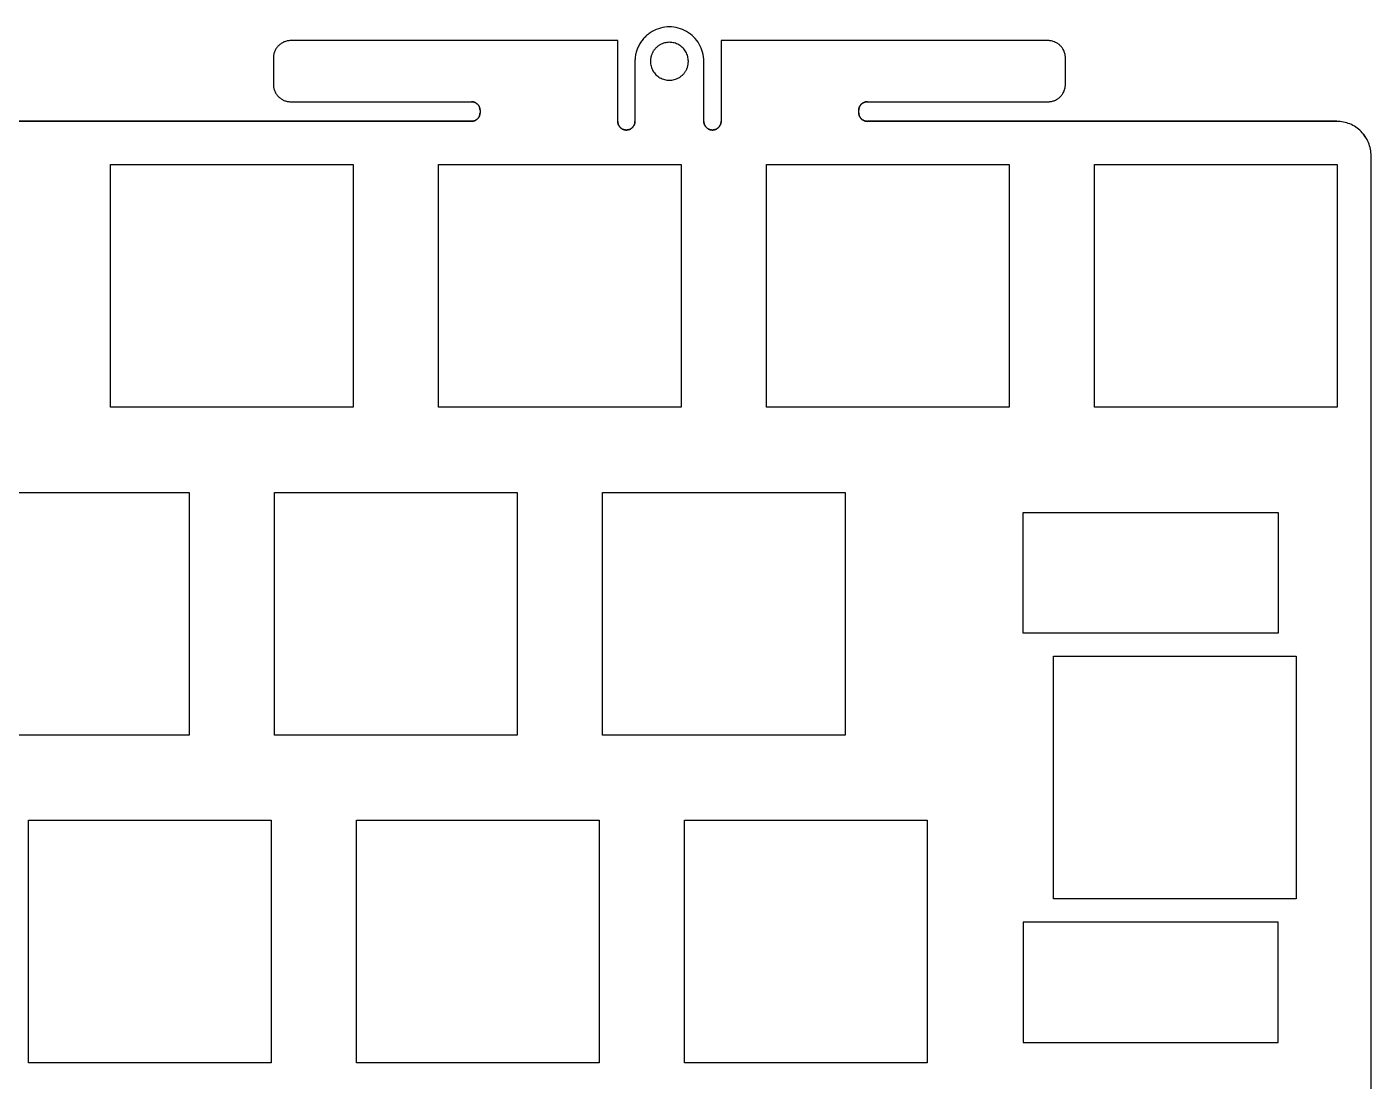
# Model space of a CAD drawing. Extents: x 138 to 423, y -449 to -343.
# Drawn here: x 344.9 to 423, y -404.6 to -343.3 of the extents above; entities that cross this region are included whole.
import ezdxf

# ---------------------------------------------------------------- set-up
doc = ezdxf.new("R2010")
doc.units = 0
doc.layers.add('BLACK', color=7, linetype='CONTINUOUS')

msp = doc.modelspace()

# ---------------------------------------------------------------- linework, layer by layer
at = {"layer": 'BLACK', "linetype": 'CONTINUOUS'}
for p, q in [((381.191, -343.559), (381.134, -343.593)), ((381.191, -343.559), (381.134, -343.593)), ((381.309, -343.496), (381.191, -343.559)), ((381.309, -343.496), (381.191, -343.559)), ((381.429, -343.442), (381.309, -343.496)), ((381.43, -343.442), (381.309, -343.496)), ((381.552, -343.396), (381.429, -343.442)), ((381.553, -343.396), (381.43, -343.442)), ((381.678, -343.358), (381.552, -343.396)), ((381.678, -343.358), (381.553, -343.396)), ((381.805, -343.329), (381.678, -343.358)), ((381.805, -343.329), (381.678, -343.358)), ((381.933, -343.308), (381.805, -343.329)), ((381.933, -343.308), (381.805, -343.329)), ((382.062, -343.295), (381.933, -343.308)), ((382.062, -343.295), (381.933, -343.308)), ((382.191, -343.291), (382.062, -343.295)), ((382.191, -343.291), (382.062, -343.295)), ((382.321, -343.295), (382.191, -343.291)), ((382.32, -343.295), (382.191, -343.291)), ((382.449, -343.308), (382.32, -343.295)), ((382.45, -343.308), (382.321, -343.295)), ((382.578, -343.329), (382.449, -343.308)), ((382.578, -343.329), (382.45, -343.308)), ((382.705, -343.358), (382.578, -343.329)), ((382.705, -343.358), (382.578, -343.329)), ((382.83, -343.396), (382.705, -343.358)), ((382.83, -343.396), (382.705, -343.358)), ((382.953, -343.442), (382.83, -343.396)), ((382.953, -343.442), (382.83, -343.396)), ((383.073, -343.496), (382.953, -343.442)), ((383.074, -343.496), (382.953, -343.442)), ((383.191, -343.559), (383.073, -343.496)), ((383.191, -343.559), (383.074, -343.496)), ((383.305, -343.629), (383.191, -343.559)), ((383.304, -343.629), (383.191, -343.559)), ((359.555, -344.319), (359.519, -344.351)), ((359.555, -344.319), (359.519, -344.351)), ((359.593, -344.29), (359.555, -344.319)), ((359.593, -344.29), (359.555, -344.319)), ((359.632, -344.262), (359.593, -344.29)), ((359.632, -344.262), (359.593, -344.29)), ((359.673, -344.236), (359.632, -344.262)), ((359.673, -344.236), (359.632, -344.262)), ((359.715, -344.212), (359.673, -344.236)), ((359.714, -344.212), (359.673, -344.236)), ((359.758, -344.19), (359.714, -344.212)), ((359.758, -344.19), (359.715, -344.212)), ((359.802, -344.17), (359.758, -344.19)), ((359.802, -344.17), (359.758, -344.19)), ((359.847, -344.152), (359.802, -344.17)), ((359.847, -344.152), (359.802, -344.17)), ((359.894, -344.136), (359.847, -344.152)), ((359.894, -344.136), (359.847, -344.152)), ((359.941, -344.123), (359.894, -344.136)), ((359.941, -344.123), (359.894, -344.136)), ((359.99, -344.111), (359.941, -344.123)), ((359.99, -344.111), (359.941, -344.123)), ((360.039, -344.103), (359.99, -344.111)), ((360.039, -344.103), (359.99, -344.111)), ((360.089, -344.096), (360.039, -344.103)), ((360.089, -344.096), (360.039, -344.103)), ((360.14, -344.092), (360.089, -344.096)), ((360.14, -344.092), (360.089, -344.096)), ((360.191, -344.091), (360.14, -344.092)), ((360.191, -344.091), (360.14, -344.092)), ((379.191, -344.091), (360.191, -344.091)), ((379.191, -344.092), (360.191, -344.092)), ((379.191, -348.791), (379.191, -344.091)), ((379.191, -348.791), (379.191, -344.092)), ((380.459, -344.291), (380.428, -344.348)), ((380.459, -344.291), (380.428, -344.348)), ((380.493, -344.235), (380.459, -344.291)), ((380.492, -344.235), (380.459, -344.291)), ((380.527, -344.181), (380.492, -344.235)), ((380.528, -344.181), (380.493, -344.235)), ((380.564, -344.128), (380.527, -344.181)), ((380.564, -344.128), (380.528, -344.181)), ((380.603, -344.076), (380.564, -344.128)), ((380.603, -344.076), (380.564, -344.128)), ((380.643, -344.025), (380.603, -344.076)), ((380.643, -344.025), (380.603, -344.076)), ((380.685, -343.975), (380.643, -344.025)), ((380.685, -343.975), (380.643, -344.025)), ((380.729, -343.927), (380.685, -343.975)), ((380.729, -343.927), (380.685, -343.975)), ((380.774, -343.88), (380.729, -343.927)), ((380.774, -343.88), (380.729, -343.927)), ((380.821, -343.834), (380.774, -343.88)), ((380.821, -343.834), (380.774, -343.88)), ((380.869, -343.79), (380.821, -343.834)), ((380.869, -343.79), (380.821, -343.834)), ((380.919, -343.748), (380.869, -343.79)), ((380.919, -343.748), (380.869, -343.79)), ((380.971, -343.707), (380.919, -343.748)), ((380.97, -343.707), (380.919, -343.748)), ((381.023, -343.667), (380.97, -343.707)), ((381.024, -343.667), (380.971, -343.707)), ((381.078, -343.629), (381.023, -343.667)), ((381.078, -343.629), (381.024, -343.667)), ((381.134, -343.593), (381.078, -343.629)), ((381.134, -343.593), (381.078, -343.629)), ((381.641, -344.336), (381.609, -344.355)), ((381.641, -344.336), (381.609, -344.355)), ((381.705, -344.302), (381.641, -344.336)), ((381.705, -344.302), (381.641, -344.336)), ((381.772, -344.272), (381.705, -344.302)), ((381.772, -344.272), (381.705, -344.302)), ((381.84, -344.246), (381.772, -344.272)), ((381.84, -344.246), (381.772, -344.272)), ((381.909, -344.226), (381.84, -344.246)), ((381.909, -344.226), (381.84, -344.246)), ((381.978, -344.209), (381.909, -344.226)), ((381.978, -344.209), (381.909, -344.226)), ((382.049, -344.198), (381.978, -344.209)), ((382.049, -344.198), (381.978, -344.209)), ((382.12, -344.191), (382.049, -344.198)), ((382.12, -344.191), (382.049, -344.198)), ((382.191, -344.189), (382.12, -344.191)), ((382.191, -344.189), (382.12, -344.191)), ((382.263, -344.191), (382.191, -344.189)), ((382.263, -344.191), (382.191, -344.189)), ((382.334, -344.198), (382.263, -344.191)), ((382.334, -344.198), (382.263, -344.191)), ((382.404, -344.209), (382.334, -344.198)), ((382.404, -344.209), (382.334, -344.198)), ((382.474, -344.226), (382.404, -344.209)), ((382.474, -344.226), (382.404, -344.209)), ((382.543, -344.246), (382.474, -344.226)), ((382.543, -344.246), (382.474, -344.226)), ((382.611, -344.272), (382.543, -344.246)), ((382.611, -344.272), (382.543, -344.246)), ((382.677, -344.302), (382.611, -344.272)), ((382.677, -344.302), (382.611, -344.272)), ((382.742, -344.336), (382.677, -344.302)), ((382.742, -344.336), (382.677, -344.302)), ((382.804, -344.375), (382.742, -344.336)), ((382.804, -344.375), (382.742, -344.336)), ((383.412, -343.707), (383.304, -343.629)), ((383.412, -343.707), (383.305, -343.629)), ((383.513, -343.79), (383.412, -343.707)), ((383.513, -343.79), (383.412, -343.707)), ((383.609, -343.88), (383.513, -343.79)), ((383.608, -343.88), (383.513, -343.79)), ((383.697, -343.975), (383.608, -343.88)), ((383.697, -343.975), (383.609, -343.88)), ((383.78, -344.076), (383.697, -343.975)), ((383.779, -344.076), (383.697, -343.975)), ((383.855, -344.181), (383.779, -344.076)), ((383.855, -344.181), (383.78, -344.076)), ((383.923, -344.291), (383.855, -344.181)), ((383.923, -344.291), (383.855, -344.181)), ((383.984, -344.405), (383.923, -344.291)), ((383.984, -344.405), (383.923, -344.291)), ((404.191, -344.091), (385.191, -344.091)), ((385.191, -344.091), (385.191, -348.791)), ((404.192, -344.092), (385.192, -344.092)), ((385.192, -344.092), (385.192, -348.791)), ((404.243, -344.092), (404.191, -344.091)), ((404.242, -344.092), (404.191, -344.091)), ((404.293, -344.096), (404.242, -344.092)), ((404.294, -344.096), (404.243, -344.092)), ((404.343, -344.103), (404.293, -344.096)), ((404.344, -344.103), (404.294, -344.096)), ((404.392, -344.111), (404.343, -344.103)), ((404.393, -344.111), (404.344, -344.103)), ((404.441, -344.123), (404.392, -344.111)), ((404.441, -344.123), (404.393, -344.111)), ((404.489, -344.136), (404.441, -344.123)), ((404.488, -344.136), (404.441, -344.123)), ((404.535, -344.152), (404.488, -344.136)), ((404.535, -344.152), (404.489, -344.136)), ((404.581, -344.17), (404.535, -344.152)), ((404.58, -344.17), (404.535, -344.152)), ((404.624, -344.19), (404.58, -344.17)), ((404.625, -344.19), (404.581, -344.17)), ((404.668, -344.212), (404.624, -344.19)), ((404.668, -344.212), (404.625, -344.19)), ((404.709, -344.236), (404.668, -344.212)), ((404.71, -344.236), (404.668, -344.212)), ((404.75, -344.262), (404.709, -344.236)), ((404.75, -344.262), (404.71, -344.236)), ((404.79, -344.29), (404.75, -344.262)), ((404.789, -344.29), (404.75, -344.262)), ((404.827, -344.319), (404.789, -344.29)), ((404.827, -344.319), (404.79, -344.29)), ((404.863, -344.351), (404.827, -344.319)), ((404.864, -344.351), (404.827, -344.319)), ((359.193, -345.04), (359.191, -345.091)), ((359.192, -345.04), (359.191, -345.091)), ((359.191, -345.091), (359.191, -346.641)), ((359.191, -345.092), (359.191, -346.64)), ((359.196, -344.989), (359.192, -345.04)), ((359.197, -344.989), (359.193, -345.04)), ((359.203, -344.939), (359.196, -344.989)), ((359.203, -344.939), (359.197, -344.989)), ((359.211, -344.889), (359.203, -344.939)), ((359.212, -344.889), (359.203, -344.939)), ((359.223, -344.841), (359.211, -344.889)), ((359.223, -344.841), (359.212, -344.889)), ((359.236, -344.794), (359.223, -344.841)), ((359.236, -344.794), (359.223, -344.841)), ((359.252, -344.747), (359.236, -344.794)), ((359.252, -344.747), (359.236, -344.794)), ((359.27, -344.702), (359.252, -344.747)), ((359.27, -344.702), (359.252, -344.747)), ((359.29, -344.657), (359.27, -344.702)), ((359.29, -344.657), (359.27, -344.702)), ((359.312, -344.614), (359.29, -344.657)), ((359.312, -344.614), (359.29, -344.657)), ((359.336, -344.573), (359.312, -344.614)), ((359.336, -344.573), (359.312, -344.614)), ((359.362, -344.532), (359.336, -344.573)), ((359.362, -344.532), (359.336, -344.573)), ((359.39, -344.493), (359.362, -344.532)), ((359.39, -344.493), (359.362, -344.532)), ((359.42, -344.455), (359.39, -344.493)), ((359.419, -344.455), (359.39, -344.493)), ((359.451, -344.419), (359.419, -344.455)), ((359.451, -344.419), (359.42, -344.455)), ((359.484, -344.384), (359.451, -344.419)), ((359.484, -344.384), (359.451, -344.419)), ((359.519, -344.351), (359.484, -344.384)), ((359.519, -344.351), (359.484, -344.384)), ((380.201, -345.092), (380.195, -345.158)), ((380.201, -345.092), (380.196, -345.158)), ((380.209, -345.026), (380.201, -345.092)), ((380.209, -345.026), (380.201, -345.092)), ((380.219, -344.961), (380.209, -345.026)), ((380.218, -344.961), (380.209, -345.026)), ((380.23, -344.896), (380.218, -344.961)), ((380.231, -344.896), (380.219, -344.961)), ((380.244, -344.832), (380.23, -344.896)), ((380.244, -344.832), (380.231, -344.896)), ((380.261, -344.769), (380.244, -344.832)), ((380.26, -344.769), (380.244, -344.832)), ((380.278, -344.707), (380.26, -344.769)), ((380.279, -344.707), (380.261, -344.769)), ((380.298, -344.645), (380.278, -344.707)), ((380.299, -344.645), (380.279, -344.707)), ((380.32, -344.583), (380.298, -344.645)), ((380.321, -344.583), (380.299, -344.645)), ((380.344, -344.523), (380.32, -344.583)), ((380.345, -344.523), (380.321, -344.583)), ((380.37, -344.464), (380.344, -344.523)), ((380.37, -344.464), (380.345, -344.523)), ((380.398, -344.405), (380.37, -344.464)), ((380.398, -344.405), (380.37, -344.464)), ((380.428, -344.348), (380.398, -344.405)), ((380.428, -344.348), (380.398, -344.405)), ((381.106, -345.109), (381.101, -345.145)), ((381.106, -345.109), (381.101, -345.145)), ((381.113, -345.074), (381.106, -345.109)), ((381.113, -345.074), (381.106, -345.109)), ((381.12, -345.038), (381.113, -345.074)), ((381.12, -345.038), (381.113, -345.074)), ((381.129, -345.004), (381.12, -345.038)), ((381.129, -345.004), (381.12, -345.038)), ((381.139, -344.969), (381.129, -345.004)), ((381.139, -344.969), (381.129, -345.004)), ((381.15, -344.935), (381.139, -344.969)), ((381.15, -344.935), (381.139, -344.969)), ((381.162, -344.901), (381.15, -344.935)), ((381.162, -344.901), (381.15, -344.935)), ((381.175, -344.868), (381.162, -344.901)), ((381.175, -344.868), (381.162, -344.901)), ((381.189, -344.835), (381.175, -344.868)), ((381.189, -344.835), (381.175, -344.868)), ((381.204, -344.803), (381.189, -344.835)), ((381.204, -344.803), (381.189, -344.835)), ((381.221, -344.771), (381.204, -344.803)), ((381.221, -344.771), (381.204, -344.803)), ((381.238, -344.74), (381.221, -344.771)), ((381.238, -344.74), (381.221, -344.771)), ((381.256, -344.709), (381.238, -344.74)), ((381.256, -344.709), (381.238, -344.74)), ((381.276, -344.679), (381.256, -344.709)), ((381.276, -344.679), (381.256, -344.709)), ((381.296, -344.65), (381.276, -344.679)), ((381.296, -344.65), (381.276, -344.679)), ((381.317, -344.621), (381.296, -344.65)), ((381.317, -344.621), (381.296, -344.65)), ((381.339, -344.593), (381.317, -344.621)), ((381.339, -344.593), (381.317, -344.621)), ((381.362, -344.566), (381.339, -344.593)), ((381.362, -344.566), (381.339, -344.593)), ((381.386, -344.539), (381.362, -344.566)), ((381.386, -344.539), (381.362, -344.566)), ((381.411, -344.513), (381.386, -344.539)), ((381.411, -344.513), (381.386, -344.539)), ((381.437, -344.488), (381.411, -344.513)), ((381.437, -344.488), (381.411, -344.513)), ((381.463, -344.464), (381.437, -344.488)), ((381.463, -344.464), (381.437, -344.488)), ((381.491, -344.44), (381.463, -344.464)), ((381.491, -344.44), (381.463, -344.464)), ((381.519, -344.418), (381.491, -344.44)), ((381.519, -344.418), (381.491, -344.44)), ((381.548, -344.396), (381.519, -344.418)), ((381.548, -344.396), (381.519, -344.418)), ((381.578, -344.375), (381.548, -344.396)), ((381.578, -344.375), (381.548, -344.396)), ((381.609, -344.355), (381.578, -344.375)), ((381.609, -344.355), (381.578, -344.375)), ((382.864, -344.418), (382.804, -344.375)), ((382.864, -344.418), (382.804, -344.375)), ((382.919, -344.464), (382.864, -344.418)), ((382.919, -344.464), (382.864, -344.418)), ((382.972, -344.513), (382.919, -344.464)), ((382.972, -344.513), (382.919, -344.464)), ((383.021, -344.566), (382.972, -344.513)), ((383.021, -344.566), (382.972, -344.513)), ((383.066, -344.621), (383.021, -344.566)), ((383.066, -344.621), (383.021, -344.566)), ((383.107, -344.679), (383.066, -344.621)), ((383.107, -344.679), (383.066, -344.621)), ((383.145, -344.74), (383.107, -344.679)), ((383.145, -344.74), (383.107, -344.679)), ((383.178, -344.803), (383.145, -344.74)), ((383.178, -344.803), (383.145, -344.74)), ((383.208, -344.868), (383.178, -344.803)), ((383.208, -344.868), (383.178, -344.803)), ((383.233, -344.935), (383.208, -344.868)), ((383.233, -344.935), (383.208, -344.868)), ((383.254, -345.004), (383.233, -344.935)), ((383.254, -345.004), (383.233, -344.935)), ((383.27, -345.074), (383.254, -345.004)), ((383.27, -345.074), (383.254, -345.004)), ((383.282, -345.145), (383.27, -345.074)), ((383.282, -345.145), (383.27, -345.074)), ((384.038, -344.523), (383.984, -344.405)), ((384.038, -344.523), (383.984, -344.405)), ((384.084, -344.645), (384.038, -344.523)), ((384.084, -344.645), (384.038, -344.523)), ((384.122, -344.769), (384.084, -344.645)), ((384.122, -344.769), (384.084, -344.645)), ((384.152, -344.896), (384.122, -344.769)), ((384.152, -344.896), (384.122, -344.769)), ((384.173, -345.026), (384.152, -344.896)), ((384.174, -345.026), (384.152, -344.896)), ((384.187, -345.158), (384.173, -345.026)), ((384.187, -345.158), (384.174, -345.026)), ((404.898, -344.384), (404.863, -344.351)), ((404.898, -344.384), (404.864, -344.351)), ((404.931, -344.419), (404.898, -344.384)), ((404.932, -344.419), (404.898, -344.384)), ((404.963, -344.455), (404.931, -344.419)), ((404.963, -344.455), (404.932, -344.419)), ((404.993, -344.493), (404.963, -344.455)), ((404.992, -344.493), (404.963, -344.455)), ((405.02, -344.532), (404.992, -344.493)), ((405.021, -344.532), (404.993, -344.493)), ((405.046, -344.572), (405.02, -344.532)), ((405.047, -344.572), (405.021, -344.532)), ((405.07, -344.614), (405.046, -344.572)), ((405.071, -344.614), (405.047, -344.572)), ((405.092, -344.657), (405.07, -344.614)), ((405.093, -344.657), (405.071, -344.614)), ((405.112, -344.702), (405.092, -344.657)), ((405.113, -344.702), (405.093, -344.657)), ((405.13, -344.747), (405.112, -344.702)), ((405.131, -344.747), (405.113, -344.702)), ((405.146, -344.794), (405.13, -344.747)), ((405.146, -344.794), (405.131, -344.747)), ((405.159, -344.841), (405.146, -344.794)), ((405.16, -344.841), (405.146, -344.794)), ((405.171, -344.889), (405.159, -344.841)), ((405.171, -344.889), (405.16, -344.841)), ((405.18, -344.939), (405.171, -344.889)), ((405.179, -344.939), (405.171, -344.889)), ((405.186, -344.989), (405.179, -344.939)), ((405.186, -344.989), (405.18, -344.939)), ((405.19, -345.04), (405.186, -344.989)), ((405.19, -345.04), (405.186, -344.989)), ((405.191, -345.091), (405.19, -345.04)), ((405.191, -345.091), (405.19, -345.04)), ((405.191, -346.641), (405.191, -345.091)), ((405.192, -346.64), (405.192, -345.092)), ((380.192, -345.224), (380.191, -345.291)), ((380.192, -345.224), (380.191, -345.291)), ((380.191, -345.291), (380.191, -348.791)), ((380.191, -345.291), (380.191, -348.791)), ((380.196, -345.158), (380.192, -345.224)), ((380.195, -345.158), (380.192, -345.224)), ((381.092, -345.254), (381.091, -345.291)), ((381.092, -345.254), (381.091, -345.291)), ((381.091, -345.291), (381.094, -345.364)), ((381.091, -345.291), (381.094, -345.364)), ((381.091, -345.291), (381.091, -345.291)), ((381.091, -345.291), (381.091, -345.291)), ((381.094, -345.218), (381.092, -345.254)), ((381.094, -345.218), (381.092, -345.254)), ((381.097, -345.181), (381.094, -345.218)), ((381.097, -345.181), (381.094, -345.218)), ((381.094, -345.364), (381.101, -345.437)), ((381.094, -345.364), (381.101, -345.437)), ((381.101, -345.145), (381.097, -345.181)), ((381.101, -345.145), (381.097, -345.181)), ((381.101, -345.437), (381.113, -345.508)), ((381.101, -345.437), (381.113, -345.508)), ((381.113, -345.508), (381.129, -345.579)), ((381.113, -345.508), (381.129, -345.579)), ((381.129, -345.579), (381.15, -345.647)), ((381.129, -345.579), (381.15, -345.647)), ((381.15, -345.647), (381.175, -345.714)), ((381.15, -345.647), (381.175, -345.714)), ((381.175, -345.714), (381.204, -345.779)), ((381.175, -345.714), (381.204, -345.779)), ((381.204, -345.779), (381.238, -345.842)), ((381.204, -345.779), (381.238, -345.842)), ((381.238, -345.842), (381.275, -345.903)), ((381.238, -345.842), (381.275, -345.903)), ((381.275, -345.903), (381.317, -345.961)), ((381.275, -345.903), (381.317, -345.961)), ((383.087, -345.932), (383.107, -345.903)), ((383.087, -345.932), (383.107, -345.903)), ((383.107, -345.903), (383.127, -345.873)), ((383.107, -345.903), (383.127, -345.873)), ((383.127, -345.873), (383.145, -345.842)), ((383.127, -345.873), (383.145, -345.842)), ((383.145, -345.842), (383.162, -345.811)), ((383.145, -345.842), (383.162, -345.811)), ((383.162, -345.811), (383.178, -345.779)), ((383.162, -345.811), (383.178, -345.779)), ((383.178, -345.779), (383.194, -345.747)), ((383.178, -345.779), (383.194, -345.747)), ((383.194, -345.747), (383.208, -345.714)), ((383.194, -345.747), (383.208, -345.714)), ((383.208, -345.714), (383.221, -345.681)), ((383.208, -345.714), (383.221, -345.681)), ((383.221, -345.681), (383.233, -345.647)), ((383.221, -345.681), (383.233, -345.647)), ((383.233, -345.647), (383.244, -345.613)), ((383.233, -345.647), (383.244, -345.613)), ((383.244, -345.613), (383.254, -345.579)), ((383.244, -345.613), (383.254, -345.579)), ((383.254, -345.579), (383.263, -345.544)), ((383.254, -345.579), (383.263, -345.544)), ((383.263, -345.544), (383.27, -345.508)), ((383.263, -345.544), (383.27, -345.508)), ((383.27, -345.508), (383.277, -345.473)), ((383.27, -345.508), (383.277, -345.473)), ((383.277, -345.473), (383.282, -345.437)), ((383.277, -345.473), (383.282, -345.437)), ((383.289, -345.218), (383.282, -345.145)), ((383.289, -345.218), (383.282, -345.145)), ((383.282, -345.437), (383.286, -345.401)), ((383.282, -345.437), (383.286, -345.401)), ((383.286, -345.401), (383.289, -345.364)), ((383.286, -345.401), (383.289, -345.364)), ((383.291, -345.291), (383.289, -345.218)), ((383.291, -345.291), (383.289, -345.218)), ((383.289, -345.364), (383.291, -345.328)), ((383.289, -345.364), (383.291, -345.328)), ((383.291, -345.328), (383.291, -345.291)), ((383.291, -345.328), (383.291, -345.291)), ((384.191, -345.291), (384.187, -345.158)), ((384.191, -345.291), (384.187, -345.158)), ((384.191, -348.791), (384.191, -345.291)), ((384.192, -348.791), (384.192, -345.291)), ((359.191, -346.641), (359.193, -346.692)), ((359.191, -346.641), (359.192, -346.693)), ((381.317, -345.961), (381.362, -346.016)), ((381.317, -345.961), (381.362, -346.016)), ((381.362, -346.016), (381.411, -346.069)), ((381.362, -346.016), (381.411, -346.069)), ((381.411, -346.069), (381.463, -346.118)), ((381.411, -346.069), (381.463, -346.118)), ((381.463, -346.118), (381.519, -346.164)), ((381.463, -346.118), (381.519, -346.164)), ((381.519, -346.164), (381.578, -346.207)), ((381.519, -346.164), (381.578, -346.207)), ((381.578, -346.207), (381.641, -346.246)), ((381.578, -346.207), (381.641, -346.246)), ((381.641, -346.246), (381.705, -346.28)), ((381.641, -346.246), (381.705, -346.28)), ((381.705, -346.28), (381.772, -346.31)), ((381.705, -346.28), (381.772, -346.31)), ((381.772, -346.31), (381.84, -346.336)), ((381.772, -346.31), (381.84, -346.336)), ((381.84, -346.336), (381.909, -346.356)), ((381.84, -346.336), (381.909, -346.356)), ((381.909, -346.356), (381.978, -346.373)), ((381.909, -346.356), (381.978, -346.373)), ((381.978, -346.373), (382.049, -346.384)), ((381.978, -346.373), (382.049, -346.384)), ((382.049, -346.384), (382.12, -346.391)), ((382.049, -346.384), (382.12, -346.391)), ((382.12, -346.391), (382.191, -346.393)), ((382.12, -346.391), (382.191, -346.393)), ((382.191, -346.393), (382.263, -346.391)), ((382.191, -346.393), (382.263, -346.391)), ((382.263, -346.391), (382.334, -346.384)), ((382.263, -346.391), (382.334, -346.384)), ((382.334, -346.384), (382.404, -346.373)), ((382.334, -346.384), (382.404, -346.373)), ((382.404, -346.373), (382.474, -346.356)), ((382.404, -346.373), (382.474, -346.356)), ((382.474, -346.356), (382.543, -346.336)), ((382.474, -346.356), (382.543, -346.336)), ((382.543, -346.336), (382.611, -346.31)), ((382.543, -346.336), (382.611, -346.31)), ((382.611, -346.31), (382.677, -346.28)), ((382.611, -346.31), (382.677, -346.28)), ((382.677, -346.28), (382.742, -346.246)), ((382.677, -346.28), (382.742, -346.246)), ((382.742, -346.246), (382.774, -346.227)), ((382.742, -346.246), (382.774, -346.227)), ((382.774, -346.227), (382.804, -346.207)), ((382.774, -346.227), (382.804, -346.207)), ((382.804, -346.207), (382.834, -346.186)), ((382.804, -346.207), (382.834, -346.186)), ((382.834, -346.186), (382.864, -346.164)), ((382.834, -346.186), (382.864, -346.164)), ((382.864, -346.164), (382.892, -346.142)), ((382.864, -346.164), (382.892, -346.142)), ((382.892, -346.142), (382.919, -346.118)), ((382.892, -346.142), (382.919, -346.118)), ((382.919, -346.118), (382.946, -346.094)), ((382.919, -346.118), (382.946, -346.094)), ((382.946, -346.094), (382.972, -346.069)), ((382.946, -346.094), (382.972, -346.069)), ((382.972, -346.069), (382.997, -346.043)), ((382.972, -346.069), (382.997, -346.043)), ((382.997, -346.043), (383.021, -346.016)), ((382.997, -346.043), (383.021, -346.016)), ((383.021, -346.016), (383.044, -345.989)), ((383.021, -346.016), (383.044, -345.989)), ((383.044, -345.989), (383.066, -345.961)), ((383.044, -345.989), (383.066, -345.961)), ((383.066, -345.961), (383.087, -345.932)), ((383.066, -345.961), (383.087, -345.932)), ((405.19, -346.693), (405.191, -346.641)), ((405.19, -346.693), (405.191, -346.641)), ((359.192, -346.693), (359.196, -346.743)), ((359.193, -346.692), (359.197, -346.743)), ((359.196, -346.743), (359.203, -346.793)), ((359.197, -346.743), (359.203, -346.793)), ((359.203, -346.793), (359.211, -346.843)), ((359.203, -346.793), (359.212, -346.843)), ((359.211, -346.843), (359.223, -346.891)), ((359.212, -346.843), (359.223, -346.891)), ((359.223, -346.891), (359.236, -346.938)), ((359.223, -346.891), (359.236, -346.938)), ((359.236, -346.938), (359.252, -346.985)), ((359.236, -346.938), (359.252, -346.985)), ((359.252, -346.985), (359.27, -347.03)), ((359.252, -346.985), (359.27, -347.03)), ((359.27, -347.03), (359.29, -347.075)), ((359.27, -347.03), (359.29, -347.075)), ((359.29, -347.075), (359.312, -347.118)), ((359.29, -347.075), (359.312, -347.118)), ((359.312, -347.118), (359.336, -347.16)), ((359.312, -347.118), (359.336, -347.16)), ((359.336, -347.16), (359.362, -347.2)), ((359.336, -347.16), (359.362, -347.2)), ((359.362, -347.2), (359.39, -347.239)), ((359.362, -347.2), (359.39, -347.239)), ((359.39, -347.239), (359.42, -347.277)), ((359.39, -347.239), (359.419, -347.277)), ((359.419, -347.277), (359.451, -347.313)), ((359.42, -347.277), (359.451, -347.313)), ((359.451, -347.313), (359.484, -347.348)), ((359.451, -347.313), (359.484, -347.348)), ((359.484, -347.348), (359.519, -347.381)), ((359.484, -347.348), (359.519, -347.381)), ((359.519, -347.381), (359.555, -347.413)), ((359.519, -347.381), (359.555, -347.413)), ((359.555, -347.413), (359.593, -347.442)), ((359.555, -347.413), (359.593, -347.442)), ((359.593, -347.442), (359.632, -347.47)), ((359.593, -347.442), (359.632, -347.47)), ((404.75, -347.47), (404.789, -347.442)), ((404.75, -347.47), (404.79, -347.442)), ((404.789, -347.442), (404.827, -347.413)), ((404.79, -347.442), (404.827, -347.413)), ((404.827, -347.413), (404.863, -347.381)), ((404.827, -347.413), (404.864, -347.381)), ((404.863, -347.381), (404.898, -347.348)), ((404.864, -347.381), (404.898, -347.348)), ((404.898, -347.348), (404.932, -347.313)), ((404.898, -347.348), (404.931, -347.313)), ((404.931, -347.313), (404.963, -347.277)), ((404.932, -347.313), (404.963, -347.277)), ((404.963, -347.277), (404.992, -347.239)), ((404.963, -347.277), (404.993, -347.239)), ((404.992, -347.239), (405.02, -347.2)), ((404.993, -347.239), (405.021, -347.2)), ((405.02, -347.2), (405.046, -347.16)), ((405.021, -347.2), (405.047, -347.16)), ((405.046, -347.16), (405.07, -347.118)), ((405.047, -347.16), (405.071, -347.118)), ((405.07, -347.118), (405.092, -347.075)), ((405.071, -347.118), (405.093, -347.075)), ((405.092, -347.075), (405.112, -347.03)), ((405.093, -347.075), (405.113, -347.03)), ((405.112, -347.03), (405.13, -346.985)), ((405.113, -347.03), (405.131, -346.985)), ((405.13, -346.985), (405.146, -346.938)), ((405.131, -346.985), (405.146, -346.938)), ((405.146, -346.938), (405.159, -346.891)), ((405.146, -346.938), (405.16, -346.891)), ((405.159, -346.891), (405.171, -346.843)), ((405.16, -346.891), (405.171, -346.843)), ((405.171, -346.843), (405.18, -346.793)), ((405.171, -346.843), (405.179, -346.793)), ((405.179, -346.793), (405.186, -346.743)), ((405.18, -346.793), (405.186, -346.743)), ((405.186, -346.743), (405.19, -346.693)), ((405.186, -346.743), (405.19, -346.693)), ((359.632, -347.47), (359.673, -347.496)), ((359.632, -347.47), (359.673, -347.496)), ((359.673, -347.496), (359.715, -347.52)), ((359.673, -347.496), (359.714, -347.52)), ((359.714, -347.52), (359.758, -347.542)), ((359.715, -347.52), (359.758, -347.542)), ((359.758, -347.542), (359.802, -347.562)), ((359.758, -347.542), (359.802, -347.562)), ((359.802, -347.562), (359.847, -347.58)), ((359.802, -347.562), (359.847, -347.58)), ((359.847, -347.58), (359.894, -347.596)), ((359.847, -347.58), (359.894, -347.596)), ((359.894, -347.596), (359.941, -347.61)), ((359.894, -347.596), (359.941, -347.61)), ((359.941, -347.61), (359.99, -347.621)), ((359.941, -347.61), (359.99, -347.621)), ((359.99, -347.621), (360.039, -347.63)), ((359.99, -347.621), (360.039, -347.63)), ((360.039, -347.63), (360.089, -347.636)), ((360.039, -347.63), (360.089, -347.636)), ((360.089, -347.636), (360.14, -347.64)), ((360.089, -347.636), (360.14, -347.64)), ((360.14, -347.64), (360.191, -347.641)), ((360.14, -347.64), (360.191, -347.641)), ((360.191, -347.64), (370.69, -347.64)), ((360.191, -347.641), (370.691, -347.641)), ((370.691, -347.641), (370.716, -347.642)), ((370.716, -347.642), (370.691, -347.641)), ((370.716, -347.642), (370.74, -347.644)), ((370.741, -347.643), (370.716, -347.642)), ((370.74, -347.644), (370.765, -347.647)), ((370.765, -347.646), (370.741, -347.643)), ((370.789, -347.651), (370.765, -347.646)), ((370.765, -347.647), (370.789, -347.651)), ((370.789, -347.651), (370.813, -347.656)), ((370.813, -347.656), (370.789, -347.651)), ((370.813, -347.656), (370.836, -347.663)), ((370.837, -347.663), (370.813, -347.656)), ((370.836, -347.663), (370.86, -347.67)), ((370.86, -347.67), (370.837, -347.663)), ((370.883, -347.679), (370.86, -347.67)), ((370.86, -347.67), (370.882, -347.679)), ((370.882, -347.679), (370.905, -347.689)), ((370.905, -347.689), (370.883, -347.679)), ((370.905, -347.689), (370.927, -347.7)), ((370.927, -347.7), (370.905, -347.689)), ((370.927, -347.7), (370.948, -347.712)), ((370.948, -347.712), (370.927, -347.7)), ((370.969, -347.725), (370.948, -347.712)), ((370.948, -347.712), (370.968, -347.725)), ((370.968, -347.725), (370.989, -347.739)), ((370.989, -347.739), (370.969, -347.725)), ((371.008, -347.754), (370.989, -347.739)), ((370.989, -347.739), (371.008, -347.754)), ((371.008, -347.754), (371.027, -347.77)), ((371.027, -347.77), (371.008, -347.754)), ((371.027, -347.77), (371.045, -347.788)), ((371.045, -347.787), (371.027, -347.77)), ((371.062, -347.805), (371.045, -347.787)), ((371.045, -347.788), (371.062, -347.806)), ((371.078, -347.824), (371.062, -347.805)), ((371.062, -347.806), (371.078, -347.824)), ((371.078, -347.824), (371.093, -347.844)), ((371.093, -347.844), (371.078, -347.824)), ((371.107, -347.864), (371.093, -347.844)), ((371.093, -347.844), (371.107, -347.864)), ((371.12, -347.884), (371.107, -347.864)), ((371.107, -347.864), (371.12, -347.884)), ((371.12, -347.884), (371.132, -347.906)), ((371.132, -347.906), (371.12, -347.884)), ((371.132, -347.906), (371.143, -347.928)), ((371.143, -347.927), (371.132, -347.906)), ((371.153, -347.95), (371.143, -347.927)), ((371.143, -347.928), (371.153, -347.95)), ((371.162, -347.972), (371.153, -347.95)), ((371.153, -347.95), (371.162, -347.973)), ((371.17, -347.996), (371.162, -347.972)), ((371.162, -347.973), (371.169, -347.996)), ((371.169, -347.996), (371.176, -348.019)), ((371.176, -348.019), (371.17, -347.996)), ((371.182, -348.043), (371.176, -348.019)), ((371.176, -348.019), (371.181, -348.043)), ((371.181, -348.043), (371.186, -348.067)), ((371.186, -348.067), (371.182, -348.043)), ((371.189, -348.092), (371.186, -348.067)), ((371.186, -348.067), (371.189, -348.092)), ((371.189, -348.092), (371.19, -348.116)), ((371.191, -348.116), (371.189, -348.092)), ((371.19, -348.116), (371.191, -348.141)), ((371.19, -348.14), (371.19, -348.28)), ((371.191, -348.141), (371.191, -348.116)), ((371.191, -348.141), (371.191, -348.281)), ((393.19, -348.28), (393.19, -348.14)), ((393.191, -348.141), (393.192, -348.116)), ((393.192, -348.116), (393.191, -348.141)), ((393.191, -348.281), (393.191, -348.141)), ((393.194, -348.092), (393.192, -348.116)), ((393.192, -348.116), (393.193, -348.092)), ((393.193, -348.092), (393.196, -348.067)), ((393.197, -348.067), (393.194, -348.092)), ((393.196, -348.067), (393.201, -348.043)), ((393.201, -348.043), (393.197, -348.067)), ((393.201, -348.043), (393.206, -348.019)), ((393.206, -348.019), (393.201, -348.043)), ((393.206, -348.019), (393.213, -347.996)), ((393.213, -347.996), (393.206, -348.019)), ((393.221, -347.972), (393.213, -347.996)), ((393.213, -347.996), (393.22, -347.973)), ((393.22, -347.973), (393.229, -347.95)), ((393.229, -347.95), (393.221, -347.972)), ((393.239, -347.927), (393.229, -347.95)), ((393.229, -347.95), (393.239, -347.927)), ((393.25, -347.906), (393.239, -347.927)), ((393.239, -347.927), (393.25, -347.906)), ((393.262, -347.884), (393.25, -347.906)), ((393.25, -347.906), (393.262, -347.884)), ((393.262, -347.884), (393.275, -347.864)), ((393.275, -347.864), (393.262, -347.884)), ((393.289, -347.844), (393.275, -347.864)), ((393.275, -347.864), (393.289, -347.844)), ((393.305, -347.824), (393.289, -347.844)), ((393.289, -347.844), (393.304, -347.824)), ((393.304, -347.824), (393.32, -347.806)), ((393.321, -347.805), (393.305, -347.824)), ((393.32, -347.806), (393.337, -347.788)), ((393.338, -347.787), (393.321, -347.805)), ((393.337, -347.788), (393.355, -347.77)), ((393.356, -347.77), (393.338, -347.787)), ((393.355, -347.77), (393.374, -347.754)), ((393.374, -347.754), (393.356, -347.77)), ((393.374, -347.754), (393.393, -347.739)), ((393.394, -347.739), (393.374, -347.754)), ((393.393, -347.739), (393.414, -347.725)), ((393.414, -347.725), (393.394, -347.739)), ((393.414, -347.725), (393.434, -347.712)), ((393.435, -347.712), (393.414, -347.725)), ((393.434, -347.712), (393.456, -347.7)), ((393.456, -347.7), (393.435, -347.712)), ((393.478, -347.689), (393.456, -347.7)), ((393.456, -347.7), (393.477, -347.689)), ((393.477, -347.689), (393.5, -347.679)), ((393.5, -347.679), (393.478, -347.689)), ((393.523, -347.67), (393.5, -347.679)), ((393.5, -347.679), (393.522, -347.67)), ((393.522, -347.67), (393.546, -347.663)), ((393.546, -347.663), (393.523, -347.67)), ((393.569, -347.656), (393.546, -347.663)), ((393.546, -347.663), (393.569, -347.656)), ((393.593, -347.651), (393.569, -347.656)), ((393.569, -347.656), (393.593, -347.651)), ((393.618, -347.646), (393.593, -347.651)), ((393.593, -347.651), (393.617, -347.647)), ((393.617, -347.647), (393.642, -347.644)), ((393.642, -347.643), (393.618, -347.646)), ((393.667, -347.642), (393.642, -347.643)), ((393.642, -347.644), (393.666, -347.642)), ((393.666, -347.642), (393.691, -347.641)), ((393.691, -347.641), (393.667, -347.642)), ((393.69, -347.64), (404.192, -347.64)), ((393.691, -347.641), (404.191, -347.641)), ((404.191, -347.641), (404.242, -347.64)), ((404.191, -347.641), (404.243, -347.64)), ((404.242, -347.64), (404.293, -347.636)), ((404.243, -347.64), (404.294, -347.636)), ((404.293, -347.636), (404.343, -347.63)), ((404.294, -347.636), (404.344, -347.629)), ((404.343, -347.63), (404.392, -347.621)), ((404.344, -347.629), (404.393, -347.621)), ((404.392, -347.621), (404.441, -347.61)), ((404.393, -347.621), (404.441, -347.61)), ((404.441, -347.61), (404.488, -347.596)), ((404.441, -347.61), (404.489, -347.596)), ((404.488, -347.596), (404.535, -347.58)), ((404.489, -347.596), (404.535, -347.58)), ((404.535, -347.58), (404.58, -347.562)), ((404.535, -347.58), (404.581, -347.562)), ((404.58, -347.562), (404.624, -347.542)), ((404.581, -347.562), (404.625, -347.542)), ((404.624, -347.542), (404.668, -347.52)), ((404.625, -347.542), (404.668, -347.52)), ((404.668, -347.52), (404.709, -347.496)), ((404.668, -347.52), (404.71, -347.496)), ((404.709, -347.496), (404.75, -347.47)), ((404.71, -347.496), (404.75, -347.47)), ((370.691, -348.781), (330.7, -348.781)), ((370.69, -348.78), (330.701, -348.78)), ((370.691, -348.781), (370.716, -348.78)), ((370.716, -348.78), (370.691, -348.781)), ((370.74, -348.779), (370.716, -348.78)), ((370.716, -348.78), (370.741, -348.779)), ((370.765, -348.776), (370.74, -348.779)), ((370.741, -348.779), (370.765, -348.776)), ((370.789, -348.771), (370.765, -348.776)), ((370.765, -348.776), (370.789, -348.771)), ((370.789, -348.771), (370.813, -348.766)), ((370.813, -348.766), (370.789, -348.771)), ((370.813, -348.766), (370.837, -348.759)), ((370.836, -348.76), (370.813, -348.766)), ((370.86, -348.752), (370.836, -348.76)), ((370.837, -348.759), (370.86, -348.752)), ((370.882, -348.743), (370.86, -348.752)), ((370.86, -348.752), (370.883, -348.743)), ((370.905, -348.733), (370.882, -348.743)), ((370.883, -348.743), (370.905, -348.733)), ((370.905, -348.733), (370.927, -348.722)), ((370.927, -348.722), (370.905, -348.733)), ((370.927, -348.722), (370.948, -348.71)), ((370.948, -348.71), (370.927, -348.722)), ((370.968, -348.697), (370.948, -348.71)), ((370.948, -348.71), (370.969, -348.697)), ((370.989, -348.683), (370.968, -348.697)), ((370.969, -348.697), (370.989, -348.683)), ((371.008, -348.668), (370.989, -348.683)), ((370.989, -348.683), (371.008, -348.668)), ((371.027, -348.652), (371.008, -348.668)), ((371.008, -348.668), (371.027, -348.652)), ((371.045, -348.635), (371.027, -348.652)), ((371.027, -348.652), (371.045, -348.635)), ((371.045, -348.635), (371.062, -348.617)), ((371.062, -348.617), (371.045, -348.635)), ((371.078, -348.598), (371.062, -348.617)), ((371.062, -348.617), (371.078, -348.598)), ((371.078, -348.598), (371.093, -348.578)), ((371.093, -348.579), (371.078, -348.598)), ((371.093, -348.578), (371.107, -348.558)), ((371.107, -348.559), (371.093, -348.579)), ((371.107, -348.558), (371.12, -348.538)), ((371.12, -348.538), (371.107, -348.559)), ((371.12, -348.538), (371.132, -348.516)), ((371.132, -348.517), (371.12, -348.538)), ((371.132, -348.516), (371.143, -348.495)), ((371.143, -348.495), (371.132, -348.517)), ((371.143, -348.495), (371.153, -348.472)), ((371.153, -348.472), (371.143, -348.495)), ((371.153, -348.472), (371.162, -348.45)), ((371.162, -348.45), (371.153, -348.472)), ((371.162, -348.45), (371.17, -348.426)), ((371.169, -348.427), (371.162, -348.45)), ((371.176, -348.403), (371.169, -348.427)), ((371.17, -348.426), (371.176, -348.403)), ((371.176, -348.403), (371.182, -348.379)), ((371.181, -348.379), (371.176, -348.403)), ((371.186, -348.355), (371.181, -348.379)), ((371.182, -348.379), (371.186, -348.355)), ((371.186, -348.355), (371.189, -348.33)), ((371.189, -348.331), (371.186, -348.355)), ((371.189, -348.33), (371.191, -348.306)), ((371.19, -348.306), (371.189, -348.331)), ((371.191, -348.281), (371.19, -348.306)), ((371.191, -348.306), (371.191, -348.281)), ((379.191, -348.791), (379.192, -348.817)), ((379.192, -348.817), (379.191, -348.791)), ((379.192, -348.817), (379.194, -348.842)), ((379.194, -348.842), (379.192, -348.817)), ((379.198, -348.866), (379.194, -348.842)), ((379.194, -348.842), (379.198, -348.866)), ((379.202, -348.891), (379.198, -348.866)), ((379.198, -348.866), (379.202, -348.891)), ((379.202, -348.891), (379.208, -348.915)), ((379.208, -348.915), (379.202, -348.891)), ((379.208, -348.915), (379.215, -348.938)), ((379.215, -348.938), (379.208, -348.915)), ((379.223, -348.961), (379.215, -348.938)), ((379.215, -348.938), (379.223, -348.961)), ((379.223, -348.961), (379.232, -348.984)), ((379.232, -348.984), (379.223, -348.961)), ((379.242, -349.006), (379.232, -348.984)), ((379.232, -348.984), (379.242, -349.006)), ((379.253, -349.027), (379.242, -349.006)), ((379.242, -349.006), (379.253, -349.027)), ((380.14, -349.006), (380.129, -349.027)), ((380.129, -349.027), (380.14, -349.006)), ((380.14, -349.006), (380.15, -348.984)), ((380.15, -348.984), (380.14, -349.006)), ((380.159, -348.961), (380.15, -348.984)), ((380.15, -348.984), (380.16, -348.961)), ((380.167, -348.938), (380.159, -348.961)), ((380.16, -348.961), (380.168, -348.938)), ((380.174, -348.915), (380.167, -348.938)), ((380.168, -348.938), (380.174, -348.915)), ((380.18, -348.891), (380.174, -348.915)), ((380.174, -348.915), (380.18, -348.891)), ((380.18, -348.891), (380.185, -348.866)), ((380.185, -348.866), (380.18, -348.891)), ((380.188, -348.842), (380.185, -348.866)), ((380.185, -348.866), (380.188, -348.842)), ((380.188, -348.842), (380.19, -348.817)), ((380.19, -348.817), (380.188, -348.842)), ((380.19, -348.817), (380.191, -348.791)), ((380.191, -348.791), (380.19, -348.817)), ((384.192, -348.817), (384.191, -348.791)), ((384.191, -348.791), (384.192, -348.817)), ((384.192, -348.817), (384.194, -348.842)), ((384.194, -348.842), (384.192, -348.817)), ((384.198, -348.866), (384.194, -348.842)), ((384.194, -348.842), (384.198, -348.866)), ((384.202, -348.891), (384.198, -348.866)), ((384.198, -348.866), (384.202, -348.891)), ((384.202, -348.891), (384.208, -348.915)), ((384.208, -348.915), (384.202, -348.891)), ((384.208, -348.915), (384.215, -348.938)), ((384.215, -348.938), (384.208, -348.915)), ((384.223, -348.961), (384.215, -348.938)), ((384.215, -348.938), (384.223, -348.961)), ((384.223, -348.961), (384.232, -348.984)), ((384.232, -348.984), (384.223, -348.961)), ((384.242, -349.006), (384.232, -348.984)), ((384.232, -348.984), (384.242, -349.006)), ((384.242, -349.006), (384.253, -349.027)), ((384.253, -349.027), (384.242, -349.006)), ((385.129, -349.027), (385.14, -349.006)), ((385.14, -349.006), (385.129, -349.027)), ((385.14, -349.006), (385.15, -348.984)), ((385.15, -348.984), (385.14, -349.006)), ((385.15, -348.984), (385.159, -348.961)), ((385.159, -348.961), (385.15, -348.984)), ((385.159, -348.961), (385.167, -348.938)), ((385.167, -348.938), (385.159, -348.961)), ((385.174, -348.915), (385.167, -348.938)), ((385.167, -348.938), (385.174, -348.915)), ((385.18, -348.891), (385.174, -348.915)), ((385.174, -348.915), (385.18, -348.891)), ((385.184, -348.866), (385.18, -348.891)), ((385.18, -348.891), (385.185, -348.866)), ((385.188, -348.842), (385.184, -348.866)), ((385.185, -348.866), (385.188, -348.842)), ((385.188, -348.842), (385.19, -348.817)), ((385.19, -348.817), (385.188, -348.842)), ((385.191, -348.791), (385.19, -348.817)), ((385.19, -348.817), (385.191, -348.791)), ((393.192, -348.306), (393.191, -348.281)), ((393.191, -348.281), (393.192, -348.306)), ((393.193, -348.33), (393.192, -348.306)), ((393.192, -348.306), (393.194, -348.33)), ((393.196, -348.355), (393.193, -348.33)), ((393.194, -348.33), (393.197, -348.355)), ((393.201, -348.379), (393.196, -348.355)), ((393.197, -348.355), (393.201, -348.379)), ((393.206, -348.403), (393.201, -348.379)), ((393.201, -348.379), (393.206, -348.403)), ((393.206, -348.403), (393.213, -348.426)), ((393.213, -348.427), (393.206, -348.403)), ((393.213, -348.426), (393.221, -348.45)), ((393.22, -348.45), (393.213, -348.427)), ((393.229, -348.472), (393.22, -348.45)), ((393.221, -348.45), (393.229, -348.472)), ((393.239, -348.495), (393.229, -348.472)), ((393.229, -348.472), (393.239, -348.495)), ((393.239, -348.495), (393.25, -348.516)), ((393.25, -348.517), (393.239, -348.495)), ((393.25, -348.516), (393.262, -348.538)), ((393.262, -348.538), (393.25, -348.517)), ((393.275, -348.559), (393.262, -348.538)), ((393.262, -348.538), (393.275, -348.558)), ((393.275, -348.558), (393.289, -348.578)), ((393.289, -348.579), (393.275, -348.559)), ((393.289, -348.578), (393.305, -348.598)), ((393.304, -348.598), (393.289, -348.579)), ((393.32, -348.617), (393.304, -348.598)), ((393.305, -348.598), (393.321, -348.617)), ((393.337, -348.635), (393.32, -348.617)), ((393.321, -348.617), (393.338, -348.635)), ((393.355, -348.652), (393.337, -348.635)), ((393.338, -348.635), (393.356, -348.652)), ((393.374, -348.668), (393.355, -348.652)), ((393.356, -348.652), (393.374, -348.668)), ((393.374, -348.668), (393.394, -348.683)), ((393.393, -348.683), (393.374, -348.668)), ((393.414, -348.697), (393.393, -348.683)), ((393.394, -348.683), (393.414, -348.697)), ((393.414, -348.697), (393.435, -348.71)), ((393.434, -348.71), (393.414, -348.697)), ((393.456, -348.722), (393.434, -348.71)), ((393.435, -348.71), (393.456, -348.722)), ((393.477, -348.733), (393.456, -348.722)), ((393.456, -348.722), (393.478, -348.733)), ((393.5, -348.743), (393.477, -348.733)), ((393.478, -348.733), (393.5, -348.743)), ((393.5, -348.743), (393.523, -348.752)), ((393.522, -348.752), (393.5, -348.743)), ((393.546, -348.76), (393.522, -348.752)), ((393.523, -348.752), (393.546, -348.759)), ((393.546, -348.759), (393.569, -348.766)), ((393.569, -348.766), (393.546, -348.76)), ((393.593, -348.771), (393.569, -348.766)), ((393.569, -348.766), (393.593, -348.771)), ((393.617, -348.776), (393.593, -348.771)), ((393.593, -348.771), (393.618, -348.775)), ((393.642, -348.779), (393.617, -348.776)), ((393.618, -348.775), (393.642, -348.779)), ((393.666, -348.78), (393.642, -348.779)), ((393.642, -348.779), (393.667, -348.78)), ((393.691, -348.781), (393.666, -348.78)), ((393.667, -348.78), (393.691, -348.781)), ((420.95, -348.78), (393.69, -348.78)), ((420.95, -348.781), (393.691, -348.781)), ((421.049, -348.784), (420.95, -348.781)), ((421.049, -348.784), (420.95, -348.781)), ((421.148, -348.791), (421.049, -348.784)), ((421.147, -348.791), (421.049, -348.784)), ((421.245, -348.803), (421.147, -348.791)), ((421.245, -348.803), (421.148, -348.791)), ((421.342, -348.82), (421.245, -348.803)), ((421.342, -348.82), (421.245, -348.803)), ((421.438, -348.841), (421.342, -348.82)), ((421.437, -348.841), (421.342, -348.82)), ((421.531, -348.868), (421.437, -348.841)), ((421.532, -348.868), (421.438, -348.841)), ((421.624, -348.898), (421.531, -348.868)), ((421.624, -348.898), (421.532, -348.868)), ((421.715, -348.933), (421.624, -348.898)), ((421.715, -348.933), (421.624, -348.898)), ((421.805, -348.973), (421.715, -348.933)), ((421.804, -348.973), (421.715, -348.933)), ((421.892, -349.017), (421.804, -348.973)), ((421.892, -349.017), (421.805, -348.973)), ((421.977, -349.065), (421.892, -349.017)), ((421.977, -349.065), (421.892, -349.017)), ((379.253, -349.027), (379.266, -349.048)), ((379.265, -349.048), (379.253, -349.027)), ((379.278, -349.068), (379.265, -349.048)), ((379.266, -349.048), (379.279, -349.068)), ((379.292, -349.087), (379.278, -349.068)), ((379.279, -349.068), (379.293, -349.087)), ((379.307, -349.106), (379.292, -349.087)), ((379.293, -349.087), (379.307, -349.106)), ((379.323, -349.124), (379.307, -349.106)), ((379.307, -349.106), (379.323, -349.124)), ((379.323, -349.124), (379.34, -349.141)), ((379.339, -349.141), (379.323, -349.124)), ((379.357, -349.157), (379.339, -349.141)), ((379.34, -349.141), (379.357, -349.157)), ((379.375, -349.173), (379.357, -349.157)), ((379.357, -349.157), (379.375, -349.173)), ((379.394, -349.187), (379.375, -349.173)), ((379.375, -349.173), (379.394, -349.187)), ((379.394, -349.187), (379.413, -349.201)), ((379.413, -349.201), (379.394, -349.187)), ((379.433, -349.214), (379.413, -349.201)), ((379.413, -349.201), (379.434, -349.214)), ((379.454, -349.226), (379.433, -349.214)), ((379.434, -349.214), (379.455, -349.226)), ((379.476, -349.237), (379.454, -349.226)), ((379.455, -349.226), (379.476, -349.237)), ((379.498, -349.247), (379.476, -349.237)), ((379.476, -349.237), (379.498, -349.247)), ((379.52, -349.256), (379.498, -349.247)), ((379.498, -349.247), (379.521, -349.256)), ((379.543, -349.263), (379.52, -349.256)), ((379.521, -349.256), (379.544, -349.263)), ((379.567, -349.27), (379.543, -349.263)), ((379.544, -349.263), (379.567, -349.27)), ((379.591, -349.275), (379.567, -349.27)), ((379.567, -349.27), (379.591, -349.275)), ((379.591, -349.275), (379.616, -349.28)), ((379.615, -349.28), (379.591, -349.275)), ((379.64, -349.283), (379.615, -349.28)), ((379.616, -349.28), (379.641, -349.283)), ((379.666, -349.285), (379.64, -349.283)), ((379.641, -349.283), (379.666, -349.285)), ((379.691, -349.285), (379.666, -349.285)), ((379.666, -349.285), (379.691, -349.285)), ((379.691, -349.285), (379.717, -349.285)), ((379.717, -349.285), (379.691, -349.285)), ((379.717, -349.285), (379.742, -349.283)), ((379.742, -349.283), (379.717, -349.285)), ((379.767, -349.28), (379.742, -349.283)), ((379.742, -349.283), (379.767, -349.28)), ((379.791, -349.275), (379.767, -349.28)), ((379.767, -349.28), (379.791, -349.275)), ((379.815, -349.27), (379.791, -349.275)), ((379.791, -349.275), (379.815, -349.27)), ((379.839, -349.263), (379.815, -349.27)), ((379.815, -349.27), (379.839, -349.263)), ((379.862, -349.256), (379.839, -349.263)), ((379.839, -349.263), (379.862, -349.256)), ((379.862, -349.256), (379.885, -349.247)), ((379.884, -349.247), (379.862, -349.256)), ((379.906, -349.237), (379.884, -349.247)), ((379.885, -349.247), (379.907, -349.237)), ((379.928, -349.226), (379.906, -349.237)), ((379.907, -349.237), (379.928, -349.226)), ((379.949, -349.214), (379.928, -349.226)), ((379.928, -349.226), (379.949, -349.214)), ((379.969, -349.201), (379.949, -349.214)), ((379.949, -349.214), (379.969, -349.201)), ((379.988, -349.187), (379.969, -349.201)), ((379.969, -349.201), (379.989, -349.187)), ((380.007, -349.173), (379.988, -349.187)), ((379.989, -349.187), (380.007, -349.173)), ((380.007, -349.173), (380.026, -349.157)), ((380.025, -349.157), (380.007, -349.173)), ((380.043, -349.141), (380.025, -349.157)), ((380.026, -349.157), (380.043, -349.141)), ((380.043, -349.141), (380.059, -349.124)), ((380.059, -349.124), (380.043, -349.141)), ((380.059, -349.124), (380.075, -349.106)), ((380.075, -349.106), (380.059, -349.124)), ((380.075, -349.106), (380.09, -349.087)), ((380.09, -349.087), (380.075, -349.106)), ((380.104, -349.068), (380.09, -349.087)), ((380.09, -349.087), (380.104, -349.068)), ((380.117, -349.048), (380.104, -349.068)), ((380.104, -349.068), (380.117, -349.048)), ((380.129, -349.027), (380.117, -349.048)), ((380.117, -349.048), (380.129, -349.027)), ((384.253, -349.027), (384.265, -349.048)), ((384.265, -349.048), (384.253, -349.027)), ((384.265, -349.048), (384.279, -349.068)), ((384.278, -349.068), (384.265, -349.048)), ((384.292, -349.087), (384.278, -349.068)), ((384.279, -349.068), (384.293, -349.087)), ((384.307, -349.106), (384.292, -349.087)), ((384.293, -349.087), (384.307, -349.106)), ((384.307, -349.106), (384.323, -349.124)), ((384.323, -349.124), (384.307, -349.106)), ((384.339, -349.141), (384.323, -349.124)), ((384.323, -349.124), (384.34, -349.141)), ((384.357, -349.157), (384.339, -349.141)), ((384.34, -349.141), (384.357, -349.157)), ((384.375, -349.173), (384.357, -349.157)), ((384.357, -349.157), (384.375, -349.173)), ((384.375, -349.173), (384.394, -349.187)), ((384.394, -349.187), (384.375, -349.173)), ((384.394, -349.187), (384.413, -349.201)), ((384.413, -349.201), (384.394, -349.187)), ((384.433, -349.214), (384.413, -349.201)), ((384.413, -349.201), (384.434, -349.214)), ((384.454, -349.226), (384.433, -349.214)), ((384.434, -349.214), (384.454, -349.226)), ((384.454, -349.226), (384.476, -349.237)), ((384.476, -349.237), (384.454, -349.226)), ((384.476, -349.237), (384.498, -349.247)), ((384.498, -349.247), (384.476, -349.237)), ((384.52, -349.256), (384.498, -349.247)), ((384.498, -349.247), (384.521, -349.256)), ((384.543, -349.263), (384.52, -349.256)), ((384.521, -349.256), (384.544, -349.263)), ((384.567, -349.27), (384.543, -349.263)), ((384.544, -349.263), (384.567, -349.27)), ((384.567, -349.27), (384.591, -349.275)), ((384.591, -349.275), (384.567, -349.27)), ((384.591, -349.275), (384.616, -349.28)), ((384.615, -349.28), (384.591, -349.275)), ((384.64, -349.283), (384.615, -349.28)), ((384.616, -349.28), (384.641, -349.283)), ((384.665, -349.285), (384.64, -349.283)), ((384.641, -349.283), (384.666, -349.285)), ((384.691, -349.285), (384.665, -349.285)), ((384.666, -349.285), (384.691, -349.285)), ((384.717, -349.285), (384.691, -349.285)), ((384.691, -349.285), (384.717, -349.285)), ((384.717, -349.285), (384.742, -349.283)), ((384.742, -349.283), (384.717, -349.285)), ((384.767, -349.28), (384.742, -349.283)), ((384.742, -349.283), (384.767, -349.28)), ((384.791, -349.275), (384.767, -349.28)), ((384.767, -349.28), (384.791, -349.275)), ((384.791, -349.275), (384.815, -349.27)), ((384.815, -349.27), (384.791, -349.275)), ((384.839, -349.263), (384.815, -349.27)), ((384.815, -349.27), (384.839, -349.263)), ((384.839, -349.263), (384.862, -349.256)), ((384.862, -349.256), (384.839, -349.263)), ((384.884, -349.247), (384.862, -349.256)), ((384.862, -349.256), (384.885, -349.247)), ((384.906, -349.237), (384.884, -349.247)), ((384.885, -349.247), (384.907, -349.237)), ((384.928, -349.226), (384.906, -349.237)), ((384.907, -349.237), (384.928, -349.226)), ((384.928, -349.226), (384.949, -349.214)), ((384.949, -349.214), (384.928, -349.226)), ((384.949, -349.214), (384.969, -349.201)), ((384.969, -349.201), (384.949, -349.214)), ((384.969, -349.201), (384.989, -349.187)), ((384.988, -349.187), (384.969, -349.201)), ((385.007, -349.173), (384.988, -349.187)), ((384.989, -349.187), (385.007, -349.173)), ((385.025, -349.157), (385.007, -349.173)), ((385.007, -349.173), (385.026, -349.157)), ((385.043, -349.141), (385.025, -349.157)), ((385.026, -349.157), (385.043, -349.141)), ((385.043, -349.141), (385.059, -349.124)), ((385.059, -349.124), (385.043, -349.141)), ((385.059, -349.124), (385.075, -349.106)), ((385.075, -349.106), (385.059, -349.124)), ((385.09, -349.087), (385.075, -349.106)), ((385.075, -349.106), (385.09, -349.087)), ((385.104, -349.068), (385.09, -349.087)), ((385.09, -349.087), (385.104, -349.068)), ((385.117, -349.048), (385.104, -349.068)), ((385.104, -349.068), (385.117, -349.048)), ((385.117, -349.048), (385.129, -349.027)), ((385.129, -349.027), (385.117, -349.048)), ((422.059, -349.117), (421.977, -349.065)), ((422.06, -349.117), (421.977, -349.065)), ((422.14, -349.174), (422.059, -349.117)), ((422.14, -349.174), (422.06, -349.117)), ((422.218, -349.234), (422.14, -349.174)), ((422.217, -349.234), (422.14, -349.174)), ((422.292, -349.299), (422.217, -349.234)), ((422.292, -349.298), (422.218, -349.234)), ((422.364, -349.367), (422.292, -349.298)), ((422.364, -349.367), (422.292, -349.299)), ((422.433, -349.439), (422.364, -349.367)), ((422.432, -349.439), (422.364, -349.367)), ((422.497, -349.514), (422.432, -349.439)), ((422.497, -349.514), (422.433, -349.439)), ((422.558, -349.591), (422.497, -349.514)), ((422.557, -349.591), (422.497, -349.514)), ((422.614, -349.672), (422.557, -349.591)), ((422.614, -349.671), (422.558, -349.591)), ((422.666, -349.754), (422.614, -349.671)), ((422.666, -349.754), (422.614, -349.672)), ((422.714, -349.839), (422.666, -349.754)), ((422.714, -349.839), (422.666, -349.754)), ((422.758, -349.926), (422.714, -349.839)), ((422.758, -349.927), (422.714, -349.839)), ((422.798, -350.016), (422.758, -349.926)), ((422.798, -350.016), (422.758, -349.927)), ((422.833, -350.107), (422.798, -350.016)), ((422.833, -350.107), (422.798, -350.016)), ((422.864, -350.199), (422.833, -350.107)), ((422.863, -350.199), (422.833, -350.107)), ((422.889, -350.294), (422.863, -350.199)), ((422.89, -350.294), (422.864, -350.199)), ((422.911, -350.389), (422.889, -350.294)), ((422.911, -350.389), (422.89, -350.294)), ((422.928, -350.486), (422.911, -350.389)), ((422.928, -350.486), (422.911, -350.389)), ((422.94, -350.583), (422.928, -350.486)), ((422.94, -350.583), (422.928, -350.486)), ((422.947, -350.682), (422.94, -350.583)), ((422.948, -350.682), (422.94, -350.583)), ((349.725, -351.295), (363.825, -351.295)), ((349.725, -365.395), (349.725, -351.295)), ((363.825, -351.295), (363.825, -365.395)), ((368.775, -351.295), (382.875, -351.295)), ((368.775, -365.395), (368.775, -351.295)), ((382.875, -351.295), (382.875, -365.395)), ((387.825, -351.295), (401.925, -351.295)), ((387.825, -365.395), (387.825, -351.295)), ((401.925, -351.295), (401.925, -365.395)), ((406.875, -351.295), (420.975, -351.295)), ((406.875, -365.395), (406.875, -351.295)), ((420.975, -351.295), (420.975, -365.395)), ((422.95, -350.781), (422.947, -350.682)), ((422.95, -350.781), (422.948, -350.682)), ((422.95, -441.852), (422.95, -350.781)), ((422.951, -441.85), (422.951, -350.781)), ((363.825, -365.395), (349.725, -365.395)), ((382.875, -365.395), (368.775, -365.395)), ((401.925, -365.395), (387.825, -365.395)), ((420.975, -365.395), (406.875, -365.395)), ((340.2, -370.345), (354.3, -370.345)), ((354.3, -370.345), (354.3, -384.445)), ((359.25, -384.445), (359.25, -370.345)), ((359.25, -370.345), (373.35, -370.345)), ((373.35, -370.345), (373.35, -384.445)), ((378.3, -384.445), (378.3, -370.345)), ((378.3, -370.345), (392.4, -370.345)), ((392.4, -370.345), (392.4, -384.445)), ((402.744, -378.52), (402.744, -371.52)), ((402.744, -371.52), (417.544, -371.52)), ((417.544, -371.52), (417.544, -378.52)), ((417.544, -378.52), (402.744, -378.52)), ((404.494, -393.97), (404.494, -379.87)), ((404.494, -379.87), (418.594, -379.87)), ((418.594, -379.87), (418.594, -393.97)), ((354.3, -384.445), (340.2, -384.445)), ((373.35, -384.445), (359.25, -384.445)), ((392.4, -384.445), (378.3, -384.445)), ((344.963, -403.495), (344.963, -389.395)), ((344.963, -389.395), (359.063, -389.395)), ((359.063, -389.395), (359.063, -403.495)), ((364.013, -403.495), (364.013, -389.395)), ((364.013, -389.395), (378.113, -389.395)), ((378.113, -389.395), (378.113, -403.495)), ((383.063, -389.395), (397.163, -389.395)), ((383.063, -403.495), (383.063, -389.395)), ((397.163, -389.395), (397.163, -403.495)), ((418.594, -393.97), (404.494, -393.97)), ((402.744, -395.32), (402.744, -402.32)), ((417.544, -395.32), (402.744, -395.32)), ((417.544, -402.32), (417.544, -395.32)), ((402.744, -402.32), (417.544, -402.32)), ((359.063, -403.495), (344.963, -403.495)), ((378.113, -403.495), (364.013, -403.495)), ((397.163, -403.495), (383.063, -403.495))]:
    msp.add_line(p, q, dxfattribs=at)

doc.saveas('drawing.dxf')
